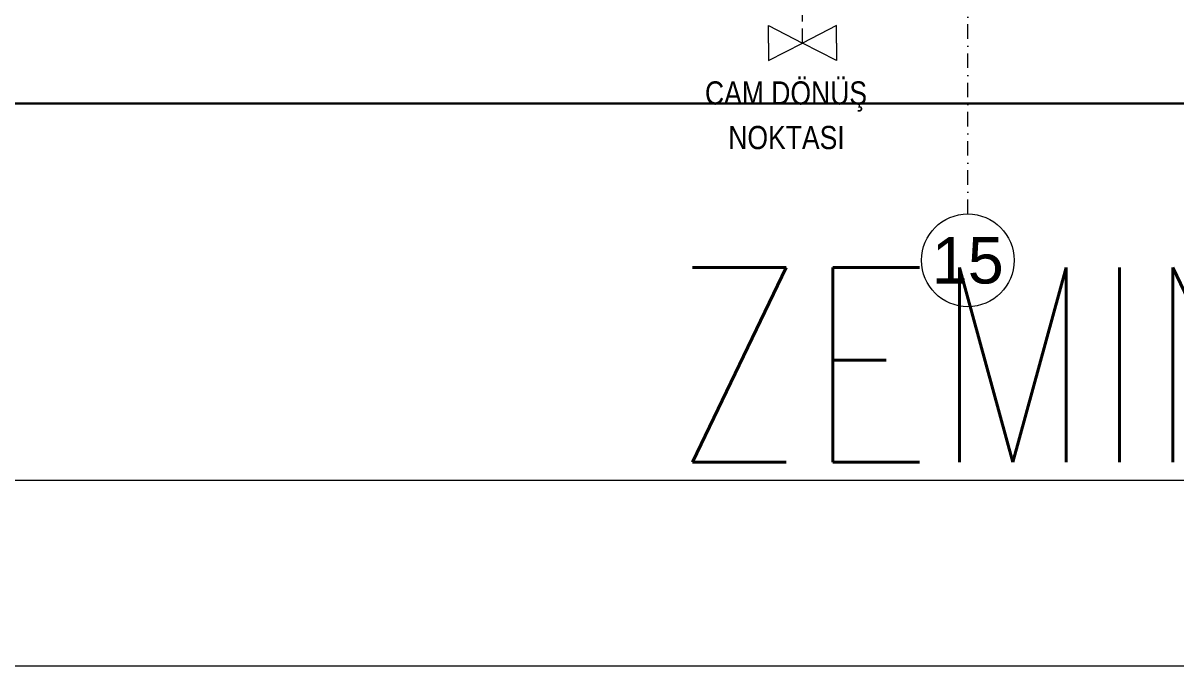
# Model space of a CAD drawing. Extents: x -2050 to 29725, y -1777 to 6820.
# Drawn here: x 1514.6 to 2012.4, y 0 to 277.4 of the extents above; entities that cross this region are included whole.
import ezdxf
from ezdxf.enums import TextEntityAlignment as Align

# ---------------------------------------------------------------- set-up
doc = ezdxf.new("R2010")
doc.units = 0
doc.header["$LTSCALE"] = 25
doc.header["$MEASUREMENT"] = 0
doc.linetypes.add('DASHDOT2', pattern=[0.5, 0.25, -0.125, 0, -0.125])
doc.linetypes.add('DASHED2', pattern=[0.375, 0.25, -0.125])
doc.layers.get('0').update_dxf_attribs({"color": 9, "lineweight": 9})
for name, color, linetype, lineweight in [('10', 9, 'Continuous', 9), ('21', 9, 'Continuous', 9), ('24', 9, 'DASHDOT2', 9), ('40A', 9, 'Continuous', 9), ('DATA TAVAN', 160, 'Continuous', 30), ('E-YAZI', 7, 'Continuous', 30)]:
    doc.layers.add(name, color=color, linetype=linetype, lineweight=lineweight)
doc.styles.add('Arial', font='arial.ttf', dxfattribs={"height": 2.5})
doc.styles.add('E-YAZI', font='txttw.shx')
doc.styles.add('MuuM_TEXT-STANDART', font='ARIALN.TTF')

# ---------------------------------------------------------------- blocks, each defined once
blk = doc.blocks.new('0_aks')
at = {"linetype": 'Continuous'}
blk.add_circle((0, 0), 2, dxfattribs=at)
at = {"style": 'Arial'}
blk.add_attdef('AKS', text='', height=2, dxfattribs=at).set_placement((0, 0), align=Align.MIDDLE_CENTER)
blk = doc.blocks.new('P-AKS_AUDI')
at = {"layer": '24'}
blk.add_lwpolyline([(-2800, -2590), (-2800, -2440)], dxfattribs=at)
at = {"layer": '24', "xscale": 10, "yscale": 10, "zscale": 10}
blk.add_blockref('0_aks', (-2800, -2610), dxfattribs=at).add_auto_attribs({'AKS': '15'})
blk = doc.blocks.new('p-cam dönüş noktası')
at = {"layer": '21', "elevation": 0}
for points in [[(-26.5, 56.83), (-34.04, 56.83), (-26.5, 42.14)], [(-26.5, 56.83), (-18.95, 56.83), (-26.5, 42.14)], [(-26.5, 27.45), (-34.04, 27.45), (-26.5, 42.14)], [(-26.5, 27.45), (-18.95, 27.45), (-26.5, 42.14)]]:
    blk.add_lwpolyline(points, dxfattribs=at)
at = {"layer": '21', "linetype": 'DASHED2', "elevation": 0}
blk.add_lwpolyline([(-26.5, 42.14), (-84.7, 42.14)], dxfattribs=at)
at = {"layer": '21', "style": 'MuuM_TEXT-STANDART'}
for s, p in [('CAM DÖNÜŞ ', (0, 0)), ('NOKTASI', (19.23, 10.07))]:
    blk.add_text(s, height=10, rotation=90, dxfattribs=at).set_placement(p)
blk = doc.blocks.new('p-zemin kat')
at = {"rotation": 270}
blk.add_blockref('p-cam dönüş noktası', (1809.02, 242.22), dxfattribs=at)
at = {"layer": '24'}
blk.add_blockref('P-AKS_AUDI', (4722.5, 2785), dxfattribs=at)

msp = doc.modelspace()

# ---------------------------------------------------------------- linework, layer by layer
at = {"layer": '40A'}
for points in [[(5945, 4205), (0, 4205), (0, 0), (5945, 0)], [(5405.06, 80), (80, 80), (80, 4125), (5405.06, 4125)]]:
    msp.add_lwpolyline(points, close=True, dxfattribs=at)
at = {"layer": 'DATA TAVAN'}
msp.add_line((2952.27, 242.63), (1454.77, 242.63), dxfattribs=at)

# ---------------------------------------------------------------- block references
at = {"layer": '10'}
msp.add_blockref('p-zemin kat', (0, 0), dxfattribs=at)

# ---------------------------------------------------------------- texts
at = {"layer": 'E-YAZI', "color": 4, "style": 'E-YAZI', "width": 0.8}
msp.add_text('ZEMIN KAT TELEFON-DATA-IPCCTV SISTEMI TESISAT PLANI', height=84, dxfattribs=at).set_placement((1795.05, 87.92))

doc.saveas('drawing.dxf')
